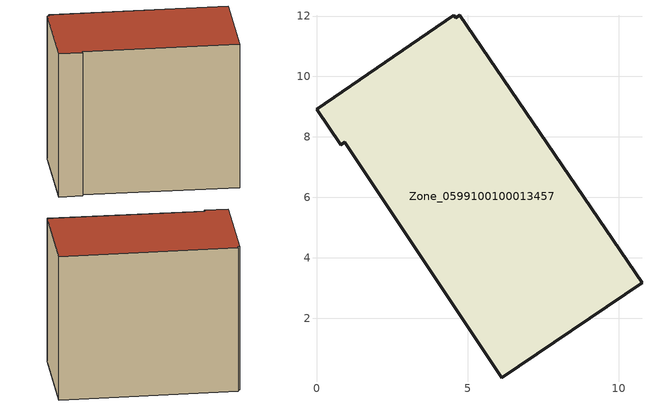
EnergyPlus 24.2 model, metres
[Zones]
Zone_0599100100013457
 floor ground (C_G): 6.14,0.02 0.94,7.83 0.81,7.74 0,8.92 4.55,12.03 4.62,11.94 4.75,12.03 10.77,3.18 z0
 wall outside (C_F): 0.94,7.83 6.14,0.02 10.77,3.18 4.75,12.03 4.62,11.94 4.55,12.03 0,8.92 0.81,7.74 0.94,7.83 z0:9.29
 roof outside (C_R): 4.62,11.94 4.55,12.03 0,8.92 0.81,7.74 0.94,7.83 6.14,0.02 10.77,3.18 4.75,12.03 z9.29
[BUILDING]
Pand.0599100100013457: North Axis=0; Terrain=City; Loads Convergence Tolerance Value=0.04; Temperature Convergence Tolerance Value=0.4; Solar Distribution=FullExterior; Maximum Number of Warmup Days=25; Minimum Number of Warmup Days=1
[Site:Location]
Rotterdam.The.Hague.AP_ZH_NLD Design_Conditions: Latitude=51.96; Longitude=4.45; Time Zone=1; Elevation=-4.5
[SITE:GROUNDTEMPERATURE:BUILDINGSURFACE]
18, 18, 18, 18, 18, 18, 18, 18, 18, 18, 18, 18
[MATERIAL] Thermal Absorptance=0.9; Solar Absorptance=0.7; Visible Absorptance=0.7
Name | Roughness | Thickness | Conductivity | Density | Specific Heat
G.TC.2015-2018 | MediumSmooth | 0.15 | 0.0428571 | 540 | 1210
F.TC.2015-2018 | Rough | 0.3 | 0.0666667 | 1920 | 840
R.TC.2015-2018 | MediumRough | 0.2 | 0.0333333 | 1500 | 1000
[CONSTRUCTION]
C_G: G.TC.2015-2018
C_F: F.TC.2015-2018
C_R: R.TC.2015-2018
[ZONE]
Zone_0599100100013457: Type=1; Multiplier=1; Ceiling Height=Autocalculate; Volume=Autocalculate; Floor Area=autocalculate; Part of Total Floor Area=Yes
[ZONEINFILTRATION:DESIGNFLOWRATE]
Infil_Zone_0599100100013457: Zone or ZoneList or Space or SpaceList=Zone_0599100100013457; Schedule=AlwaysOn; Design Flow Rate Calculation Method=Flow/Area; Flow Rate per Floor Area=0.0015; Constant Term Coefficient=1; Temperature Term Coefficient=0; Velocity Term Coefficient=0; Velocity Squared Term Coefficient=0
[HVACTEMPLATE:ZONE:IDEALLOADSAIRSYSTEM]
Zone_0599100100013457: Maximum Heating Supply Air Temperature=50; Minimum Cooling Supply Air Temperature=13; Maximum Heating Supply Air Humidity Ratio=0.0156; Minimum Cooling Supply Air Humidity Ratio=0.0077; Heating Limit=NoLimit; Cooling Limit=NoLimit; Dehumidification Control Type=ConstantSensibleHeatRatio; Cooling Sensible Heat Ratio=0.7; Dehumidification Setpoint=60; Humidification Control Type=None; Humidification Setpoint=30; Outdoor Air Method=None; Outdoor Air Flow Rate per Person=0.00944; Outdoor Air Flow Rate per Zone Floor Area=0; Outdoor Air Flow Rate per Zone=0; Demand Controlled Ventilation Type=None; Outdoor Air Economizer Type=NoEconomizer; Heat Recovery Type=None; Sensible Heat Recovery Effectiveness=0.7; Latent Heat Recovery Effectiveness=0.65
[ZONECONTROL:THERMOSTAT]
ThermostatControl_Zone_0599100100013457: Zone or ZoneList=Zone_0599100100013457; Control Type Schedule=DualSetpointControlType; Control 1=Thermostat_Zone_0599100100013457; Temperature Difference Between Cutout And Setpoint=0
[THERMOSTATSETPOINT:DUALSETPOINT]
Thermostat_Zone_0599100100013457: Heating Setpoint Temperature Schedule=HeatingSetpoint_Zone_0599100100013457; Cooling Setpoint Temperature Schedule=CoolingSetpoint_Zone_0599100100013457
[SCHEDULE:COMPACT]
HeatingSetpoint_Zone_0599100100013457: Through: 12/31, For: AllDays, Until: 24:00, 21
CoolingSetpoint_Zone_0599100100013457: Through: 12/31, For: AllDays, Until: 24:00, 24
DualSetpointControlType: Through: 12/31, For: AllDays, Until: 24:00, 4
AlwaysOn: Through: 12/31, For: AllDays, Until: 24:00, 1
